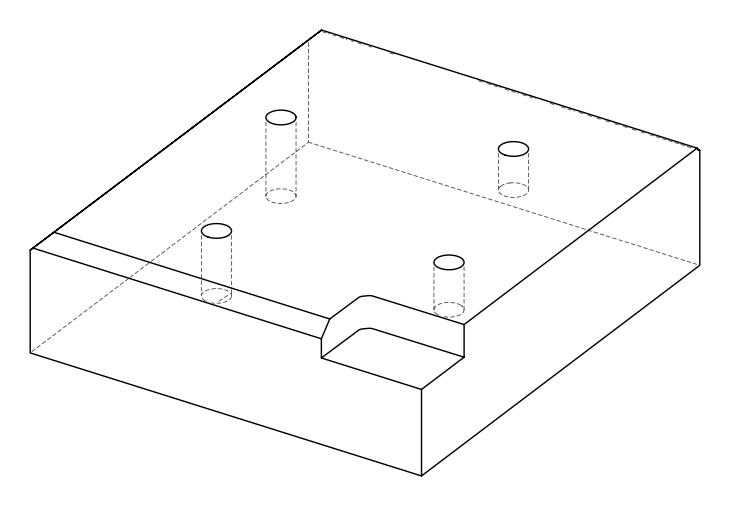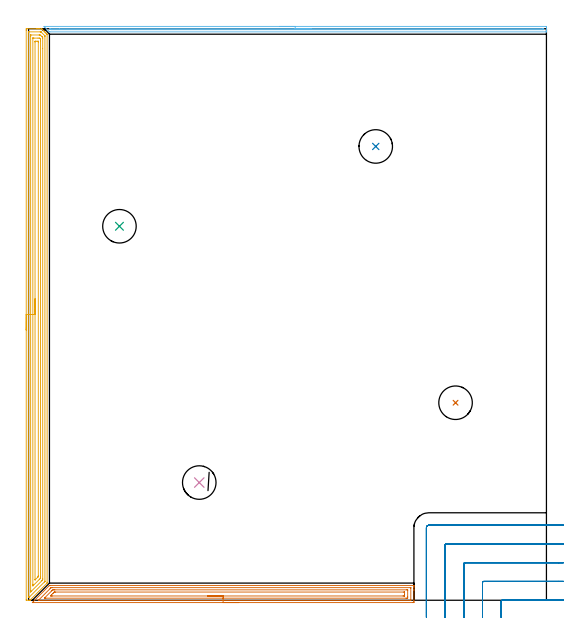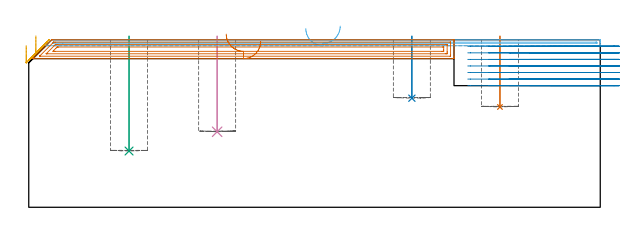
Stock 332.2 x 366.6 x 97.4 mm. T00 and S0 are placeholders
(PLAN: 8 operations, 2 tool changes, 36.5 min)
(1 INDEXABLE_INSERT_DRILL_BLIND_HOLE_FROM_SOLID | STEP1POCKET | NXT0302_014 | 0.17 min | 14087 mm3)
(2 INDEXABLE_INSERT_DRILL_BLIND_HOLE_FROM_SOLID_1 | STEP1POCKET_1 | NXT0302_014 | 0.15 min | 12237 mm3)
(3 INDEXABLE_INSERT_DRILL_BLIND_HOLE_FROM_SOLID_2 | STEP1POCKET_2 | NXT0302_014 | 0.27 min | 23373 mm3)
(4 INDEXABLE_INSERT_DRILL_BLIND_HOLE_FROM_SOLID_3 | STEP1POCKET_3 | NXT0302_014 | 0.22 min | 19309 mm3)
(5 AREA_MILL | FG_CHAMFER_SURFACE | UGT0205_001 | 14.74 min | 32907 mm3)
(6 AREA_MILL_1 | FG_CHAMFER_SURFACE_1 | UGT0205_001 | 5.28 min | 1962 mm3)
(7 AREA_MILL_2 | FG_CHAMFER_SURFACE_2 | UGT0205_001 | 7.93 min | 14746 mm3)
(8 MILL_CORNER_NOTCH_RECTANGULAR | CORNER_NOTCH_RECTANGULAR | UGT0201_008 | Follow Part, ap 4, ae 75% | 7.76 min | 126426 mm3)
(TOOL NXT0302_014 | Index. Insert Drill 21.5mm [880-D2150L25-03] | D21.5 PA176 FL65 Z2)
(TOOL UGT0205_001 | Chamfer Mill 20 x 3 x 45 deg. | D20 FL50 Z2)
(TOOL UGT0201_008 | End Mill 16 mm | D16 FL32 Z4)
(OP 1 INDEXABLE_INSERT_DRILL_BLIND_HOLE_FROM_SOLID)
G17 G21 G94 G90
T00 M6
G54
G17 G0 G90 X273.9 Y126.7 S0 M3
G43 Z107.4 H1
G94 G81 G98 Z58.3 F250. R99.4
G80
M5
M2
(OP 2 INDEXABLE_INSERT_DRILL_BLIND_HOLE_FROM_SOLID_1)
G17 G21 G94 G90
T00 M6
G54
G17 G0 G90 X222.7 Y291.1 S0 M3
G43 Z107.4 H1
G94 G81 G98 Z63.4 F250. R99.4
G80
M5
M2
(OP 3 INDEXABLE_INSERT_DRILL_BLIND_HOLE_FROM_SOLID_2)
G17 G21 G94 G90
T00 M6
G54
G17 G0 G90 X58.3 Y239.9 S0 M3
G43 Z107.4 H1
G94 G81 G98 Z32.7 F250. R99.4
G80
M5
M2
(OP 4 INDEXABLE_INSERT_DRILL_BLIND_HOLE_FROM_SOLID_3)
G17 G21 G94 G90
T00 M6
G54
G17 G0 G90 X109.5 Y75.5 S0 M3
G43 Z107.4 H1
G94 G81 G98 Z43.9 F250. R99.4
G80
M5
M2
(OP 5 AREA_MILL)
G17 G21 G94 G90
T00 M6
G54
G17 G0 G90 X-1.5 Y173.3 S1061 M3
G43 Z107.4 H0
Z94.
G94 G1 Y173.338 Z93.128 F250.
Y173.452 Z92.264
Y173.641 Z91.412
Y173.903 Z90.58
Y174.237 Z89.774
Y174.64 Z89.
Y175.108 Z88.264
Y175.64 Z87.572
Y176.229 Z86.929
Y176.872 Z86.34
Y177.564 Z85.809
Y178.3 Z85.34
Y179.074 Z84.937
Y179.88 Z84.603
Y180.712 Z84.341
Y181.563 Z84.152
Y182.428 Z84.038
Y183.3 Z84.
Y365.598
X-1.499 Y365.982 Z84.001
X-1.494 Y366.485 Z84.004
X-1.492 Y366.591 Z84.006
X-0.996 Y366.6 Z84.501
X5.2 Z90.694
X5.747 Z91.244
X6.085 Z91.581
X6.632 Z92.128
X6.97 Z92.465
X8.266 Z93.764
X8.298 Z93.796
X8.391 Y366.598 Z93.889
X8.419 Y366.578 Z93.918
X8.677 Y366.323 Z94.177
X8.801 Y366.199 Z94.301
X9.183 Y365.818 Z94.68
X9.663 Y365.337 Z95.163
X9.912 Y365.089 Z95.41
X10.069 Y364.934 Z95.564
X10.222 Y364.779 Z95.72
X10.359 Y364.643 Z95.856
X10.511 Y364.491 Z96.006
X10.661 Y364.34 Z96.159
X10.805 Y364.196 Z96.303
X10.954 Y364.048 Z96.449
X11.1 Y363.902 Z96.597
X11.252 Y363.749 Z96.75
X11.396 Y363.606 Z96.892
X11.538 Y363.463 Z97.036
X11.698 Y363.303 Z97.196
X11.839 Y363.163 Z97.335
X11.862 Y363.137 Z97.358
X11.896 Y363.095 Z97.39
X11.9 Y362.856 Z97.4
Y11.337
X11.898 Y11.005 Z97.386
X11.847 Y10.946 Z97.346
X1.069 Y0.168 Z86.566
X0.92 Y0.022 Z86.417
X0.892 Y0.002 Z86.387
X0.709 Y0. Z86.208
X-0.111 Z85.383
X-1.334 Z84.162
X-1.491 Y0.002 Z84.005
X-1.496 Y0.171 Z84.004
X-1.5 Y0.425 Z84.
Y183.3
X-0.086 Z85.414
Y364.196
X-0.084 Y364.413 Z85.416
X-0.082 Y364.521 Z85.418
X-0.079 Y364.573 Z85.421
X-0.075 Y364.59 Z85.425
X-0.026 Y364.592 Z85.474
X0.375 Y364.599 Z85.875
X7.455 Y364.6 Z92.955
X7.856 Y364.597 Z93.356
X7.912 Y364.594 Z93.412
X7.946 Y364.59 Z93.446
X7.976 Y364.563 Z93.476
X8.102 Y364.443 Z93.602
X8.354 Y364.196 Z93.854
X10.14 Y362.409 Z95.64
X10.313 Y362.232 Z95.813
X10.45 Y362.088 Z95.95
X10.479 Y362.052 Z95.979
X10.481 Y362.029 Z95.981
X10.483 Y361.975 Z95.983
X10.486 Y361.542 Z95.986
Y12.231
X10.484 Y12.122 Z95.984
X10.481 Y12.069 Z95.981
X10.479 Y12.046 Z95.979
X10.464 Y12.025 Z95.964
X10.325 Y11.88 Z95.825
X10.15 Y11.701 Z95.65
X0.774 Y2.325 Z86.274
X0.527 Y2.089 Z86.027
X0.435 Y2.01 Z85.935
X0.285 Y2.004 Z85.785
X0.043 Y2.006 Z85.543
X-0.07 Y2.01 Z85.43
X-0.079 Y2.016 Z85.421
X-0.082 Y2.035 Z85.418
X-0.084 Y2.083 Z85.416
X-0.085 Y2.182 Z85.415
X-0.086 Y2.378 Z85.414
Y183.3
X1.329 Z86.829
Y361.85
X1.331 Y362.409 Z86.831
X1.334 Y362.575 Z86.834
X1.335 Y362.588 Z86.835
X1.358 Y362.592 Z86.858
X1.407 Y362.597 Z86.907
X1.471 Y362.6 Z86.971
X6.782 Z92.282
X6.97 Y362.597 Z92.47
X7.159 Y362.593 Z92.659
X7.508 Y362.581 Z93.008
X7.689 Y362.409 Z93.189
X7.856 Y362.244 Z93.356
X8.585 Y361.516 Z94.085
X8.741 Y361.36 Z94.241
X8.923 Y361.175 Z94.423
X9.013 Y361.08 Z94.513
X9.055 Y361.034 Z94.555
X9.064 Y360.955 Z94.564
X9.068 Y360.623 Z94.568
X9.071 Y360.29 Z94.571
X9.072 Y354.008 Z94.572
X9.071 Y14.017 Z94.571
X9.07 Y13.685 Z94.57
X9.066 Y13.124 Z94.566
X9.065 Y13.086 Z94.565
X9.043 Y13.054 Z94.543
X8.994 Y12.999 Z94.494
X8.931 Y12.932 Z94.431
X8.741 Y12.74 Z94.241
X8.487 Y12.486 Z93.987
X1.818 Y5.818 Z87.318
X1.659 Y5.662 Z87.159
X1.367 Y5.379 Z86.867
X1.334 Y5.358 Z86.834
X1.332 Y5.384 Z86.832
X1.33 Y5.416 Z86.83
X1.329 Y5.977 Z86.829
Y6.311
Y183.3
X2.743 Z88.243
Y360.422
X2.744 Y360.522 Z88.244
X2.747 Y360.581 Z88.247
X2.75 Y360.59 Z88.25
X2.757 Y360.594 Z88.257
X2.783 Y360.597 Z88.283
X2.998 Y360.599 Z88.498
X3.43 Y360.6 Z88.93
X6.085 Z91.585
X6.97 Y360.596 Z92.47
X7. Y360.593 Z92.5
X7.358 Y360.281 Z92.858
X7.65 Y359.937 Z93.15
X7.657 Y358.836 Z93.157
Y14.91
X7.652 Y14.222 Z93.152
X7.65 Y14.122 Z93.15
X7.558 Y14.017 Z93.058
X7.267 Y13.718 Z92.767
X6.97 Y13.419 Z92.47
X6.824 Y13.272 Z92.324
X3.101 Y9.551 Z88.601
X2.907 Y9.361 Z88.407
X2.816 Y9.277 Z88.316
X2.749 Y9.219 Z88.249
X2.746 Y9.347 Z88.246
X2.744 Y9.551 Z88.244
X2.743 Y9.975 Z88.243
Y10.244
Y183.3
X4.157 Z89.657
Y358.102
X4.159 Y358.262 Z89.659
X4.164 Y358.576 Z89.664
X4.176 Y358.591 Z89.676
X4.193 Y358.595 Z89.693
X4.233 Y358.598 Z89.733
X5.434 Y358.6 Z90.934
X6.085 Y358.597 Z91.585
X6.178 Y358.594 Z91.678
X6.229 Y358.591 Z91.729
X6.236 Y358.42 Z91.736
X6.241 Y358.102 Z91.741
X6.243 Y357.943 Z91.743
Y15.645
X6.241 Y15.485 Z91.741
X6.236 Y15.17 Z91.736
X6.209 Y15.119 Z91.709
X6.173 Y15.078 Z91.673
X6.085 Y14.984 Z91.585
X6.049 Y14.947 Z91.549
X4.315 Y13.213 Z89.815
X4.27 Y13.169 Z89.77
X4.224 Y13.124 Z89.724
X4.193 Y13.103 Z89.693
X4.163 Y13.089 Z89.663
X4.16 Y13.124 Z89.66
X4.158 Y13.164 Z89.658
X4.157 Y13.283 Z89.657
Y183.3
Y184.172 Z89.695
Y185.036 Z89.809
Y185.888 Z89.998
Y186.72 Z90.26
Y187.526 Z90.594
Y188.3 Z90.997
Y189.036 Z91.465
Y189.728 Z91.996
Y190.371 Z92.586
Y190.96 Z93.229
Y191.491 Z93.921
Y191.96 Z94.657
Y192.363 Z95.431
Y192.697 Z96.237
Y192.959 Z97.069
Y193.148 Z97.92
Y193.262 Z98.785
Y193.3 Z99.657
G0 Z107.4
M5
M2
(OP 6 AREA_MILL_1)
G17 G21 G94 G90
T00 M6
G54
G17 G0 G90 X161.05 Y368.1 S1061 M3
G43 Z107.4 H0
Z103.9
G94 G1 X161.088 Z103.028 F250.
X161.202 Z102.164
X161.391 Z101.312
X161.653 Z100.48
X161.987 Z99.674
X162.39 Z98.9
X162.858 Z98.164
X163.39 Z97.472
X163.979 Z96.829
X164.622 Z96.24
X165.314 Z95.708
X166.05 Z95.24
X166.824 Z94.837
X167.63 Z94.503
X168.462 Z94.241
X169.314 Z94.052
X170.178 Z93.938
X171.05 Z93.9
X331.569 Y368.099 Z93.901
X332.002 Y368.096
X332.19 Y368.091 Z93.904
X332.2 Y367.67 Z94.325
Y366.271 Z95.725
Y365.91 Z96.085
Y364.945 Z97.054
X332.19 Y364.603 Z97.388
X332.037 Y364.6 Z97.399
X332.016 Z97.4
X13.66
X13.394 Y364.604 Z97.39
X13.305 Y364.693 Z97.303
X13.214 Y364.786 Z97.213
X10.284 Y367.716 Z94.283
X10.084 Y367.919 Z94.081
X9.919 Y368.093 Z93.906
X10.084 Y368.1 Z93.9
X171.05
Y366.686 Z95.314
X329.887 Y366.685 Z95.315
X330.153 Y366.681 Z95.319
X330.18 Y366.679 Z95.321
X330.19 Y366.666 Z95.334
X330.197 Y366.631 Z95.369
X330.199 Y366.596 Z95.404
X330.2 Y366.378 Z95.622
X330.198 Y366.144 Z95.856
X330.195 Y366.075 Z95.925
X330.191 Y366.026 Z95.974
X330.121 Y366.021 Z95.979
X329.781 Y366.015 Z95.985
X329.675 Y366.014 Z95.986
X14.848 Y366.015 Z95.985
X14.479 Y366.021 Z95.979
X14.43 Y366.031 Z95.969
X14.326 Y366.129 Z95.871
X14.21 Y366.241 Z95.759
X14.108 Y366.342 Z95.658
X13.86 Y366.591 Z95.409
X13.819 Y366.636 Z95.364
X13.785 Y366.676 Z95.324
X13.83 Y366.679 Z95.321
X14.108 Y366.685 Z95.315
X19.776 Y366.686 Z95.314
X171.05
X171.922 Z95.352
X172.786 Z95.466
X173.638 Z95.655
X174.47 Z95.917
X175.276 Z96.251
X176.05 Z96.654
X176.786 Z97.123
X177.478 Z97.654
X178.121 Z98.243
X178.71 Z98.886
X179.242 Z99.578
X179.71 Z100.314
X180.113 Z101.088
X180.447 Z101.894
X180.709 Z102.726
X180.898 Z103.578
X181.012 Z104.443
X181.05 Z105.314
G0 Z107.4
M5
M2
(OP 7 AREA_MILL_2)
G17 G21 G94 G90
T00 M6
G54
G17 G0 G90 X134.8 Y-1.5 S1061 M3
G43 Z107.4 H0
Z96.4
G94 G1 X134.762 Z95.528 F250.
X134.648 Z94.664
X134.459 Z93.812
X134.197 Z92.98
X133.863 Z92.174
X133.46 Z91.4
X132.991 Z90.664
X132.46 Z89.972
X131.871 Z89.329
X131.228 Z88.74
X130.536 Z88.208
X129.8 Z87.74
X129.026 Z87.337
X128.22 Z87.003
X127.388 Z86.741
X126.536 Z86.552
X125.671 Z86.438
X124.8 Z86.4
X2.506
X2.408 Y-1.497 Z86.401
Y-1.491 Z86.407
X2.995 Y-0.905 Z86.995
X13.149 Y9.25 Z97.149
X13.397 Y9.499 Z97.395
X13.399
X13.71 Y9.5 Z97.4
X247.043
X247.19 Y9.497 Z97.388
X247.192 Y9.45 Z97.341
X247.2 Y9.081 Z96.98
Y8.64 Z96.54
Y8.013 Z95.908
Y6.807 Z94.704
Y6.229 Z94.123
Y-0.302 Z87.595
X247.197 Y-0.905 Z86.993
X247.193 Y-1.492 Z86.406
X247.186 Y-1.494 Z86.404
X246.597 Y-1.5 Z86.4
X124.8
Y-0.086 Z87.814
X6.572 Y-0.085 Z87.815
X6.499 Y-0.084 Z87.816
X6.354 Y-0.08 Z87.82
X6.283 Y-0.077 Z87.823
X6.302 Y-0.054 Z87.846
X6.34 Y-0.013 Z87.887
X6.455 Y0.105 Z88.005
X6.572 Y0.223 Z88.123
X13.71 Y7.361 Z95.261
X14.037 Y7.686 Z95.586
X14.37 Y8.013 Z95.913
X14.417 Y8.056 Z95.956
X14.46 Y8.079 Z95.979
X14.533 Y8.083 Z95.983
X14.603 Y8.084 Z95.984
X15.422 Y8.086 Z95.986
X244.885 Y8.085 Z95.985
X245.031 Y8.084 Z95.984
X245.128 Y8.081 Z95.981
X245.191 Y8.078 Z95.978
X245.193 Y8.067 Z95.967
X245.196 Y8.013 Z95.913
X245.2 Y7.626 Z95.526
Y0.492 Z88.392
X245.196 Y-0.013 Z87.887
X245.193 Y-0.061 Z87.839
X245.191 Y-0.078 Z87.822
X244.885 Y-0.086 Z87.814
X124.8
Y1.328 Z89.228
X11.034 Y1.329 Z89.229
X10.583
X10.156 Y1.333 Z89.233
X10.141 Y1.335 Z89.235
Y1.337 Z89.237
Y1.341 Z89.241
X14.816 Y6.016 Z93.916
X15.032 Y6.229 Z94.129
X15.268 Y6.457 Z94.357
X15.495 Y6.664 Z94.564
X15.948 Y6.669 Z94.569
X16.387 Y6.671 Z94.571
X16.837
X242.586
X243.028 Y6.668 Z94.568
X243.173 Y6.665 Z94.565
X243.19 Y6.663 Z94.563
X243.194 Y6.608 Z94.508
X243.198 Y6.516 Z94.416
X243.199 Y6.401 Z94.301
X243.2 Y6.229 Z94.129
Y2.49 Z90.39
X243.199 Y1.771 Z89.671
X243.198 Y1.6 Z89.5
X243.19 Y1.427 Z89.327
X243.184 Y1.335 Z89.235
X243.138 Y1.333 Z89.233
X243.028 Y1.331 Z89.231
X242.577 Y1.329 Z89.229
X242.135 Y1.328 Z89.228
X124.8
Y2.743 Z90.643
X15.309
X14.603 Y2.744 Z90.644
X14.52 Y2.745 Z90.645
X14.021 Y2.761 Z90.661
X14.603 Y3.354 Z91.254
X15.694 Y4.446 Z92.346
X16.041 Y4.792 Z92.692
X16.387 Y5.135 Z93.035
X16.492 Y5.232 Z93.132
X16.522 Y5.25 Z93.15
X16.57 Y5.253 Z93.153
X16.671 Y5.255 Z93.155
X16.874 Y5.257 Z93.157
X17.28
X240.431
X241.168 Y5.252 Z93.152
X241.184 Y5.251 Z93.151
X241.19 Y5.239 Z93.139
X241.195 Y5.19 Z93.09
X241.198 Y5.09 Z92.99
X241.2 Y3.597 Z91.497
X241.199 Y3.13 Z91.03
X241.198 Y2.918 Z90.818
X241.194 Y2.812 Z90.712
X241.19 Y2.761 Z90.661
X241.182 Y2.749 Z90.649
X241.158 Y2.747 Z90.647
X240.351 Y2.743 Z90.643
X240.27
X124.8
X123.928 Z90.681
X123.063 Z90.795
X122.212 Z90.983
X121.38 Z91.246
X120.574 Z91.58
X119.8 Z91.982
X119.064 Z92.451
X118.372 Z92.982
X117.729 Z93.572
X117.139 Z94.215
X116.608 Z94.907
X116.14 Z95.643
X115.737 Z96.417
X115.403 Z97.222
X115.141 Z98.054
X114.952 Z98.906
X114.838 Z99.771
X114.8 Z100.643
G0 Z107.4
M5
M2
(OP 8 MILL_CORNER_NOTCH_RECTANGULAR)
G17 G21 G94 G90
T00 M6
G54
G17 G0 G90 X343.2 Y0.1 S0 M3
G43 Z107.4 H0
Z93.586
G94 G1 X340.2 F250.
X303.995 F500.
G3 X303.2 Y-0.695 R0.8
G1 Y-8.
X303.199 Y-11. F250.
G0 Z107.4
X343.2 Y12.1
Z93.586
G1 X340.2
X291.995 F500.
G3 X291.2 Y11.305 R0.8
G1 Y-0.695
Y-8.
X291.198 Y-11. F250.
G0 Z107.4
X343.2 Y24.1
Z93.586
G1 X340.2
X279.996 F500.
G3 X279.2 Y23.304 R0.8
G1 Y11.305
Y-8.
X279.198 Y-11. F250.
G0 Z107.4
X343.2 Y36.1
Z93.586
G1 X340.2
X267.996 F500.
G3 X267.2 Y35.304 R0.8
G1 Y23.304
Y-8.
X267.195 Y-11. F250.
G0 Z107.4
X343.2 Y48.1
Z93.586
G1 X340.2
X256.8 F500.
G3 X255.2 Y46.5 R1.6
G1 Y-7.981
Y-10.981 F250.
G0 Z107.4
X343.2 Y0.1
Z89.771
G1 X340.2
X303.995 F500.
G3 X303.2 Y-0.695 R0.8
G1 Y-8.
Y-11. F250.
G0 Z107.4
X343.2 Y12.1
Z89.771
G1 X340.2
X291.995 F500.
G3 X291.2 Y11.305 R0.8
G1 Y-8.
Y-11. F250.
G0 Z107.4
X343.2 Y24.1
Z89.771
G1 X340.2
X279.996 F500.
G3 X279.2 Y23.304 R0.8
G1 Y-8.
Y-11. F250.
G0 Z107.4
X343.2 Y36.1
Z89.771
G1 X340.2
X267.996 F500.
G3 X267.2 Y35.304 R0.8
G1 Y-8.
Y-11. F250.
G0 Z107.4
X343.2 Y48.1
Z89.771
G1 X340.2
X256.8 F500.
G3 X255.2 Y46.5 R1.6
G1 Y-8.
Y-11. F250.
G0 Z107.4
X343.2 Y0.1
Z85.957
G1 X340.2
X303.995 F500.
G3 X303.2 Y-0.695 R0.8
G1 Y-8.
Y-11. F250.
G0 Z107.4
X343.2 Y12.1
Z85.957
G1 X340.2
X291.995 F500.
G3 X291.2 Y11.305 R0.8
G1 Y-8.
Y-11. F250.
G0 Z107.4
X343.2 Y24.1
Z85.957
G1 X340.2
X279.996 F500.
G3 X279.2 Y23.304 R0.8
G1 Y-8.
Y-11. F250.
G0 Z107.4
X343.2 Y36.1
Z85.957
G1 X340.2
X267.996 F500.
G3 X267.2 Y35.304 R0.8
G1 Y-8.
Y-11. F250.
G0 Z107.4
X343.2 Y48.1
Z85.957
G1 X340.2
X256.8 F500.
G3 X255.2 Y46.5 R1.6
G1 Y-8.
Y-11. F250.
G0 Z107.4
X343.2 Y0.1
Z82.143
G1 X340.2
X303.995 F500.
G3 X303.2 Y-0.695 R0.8
G1 Y-8.
Y-11. F250.
G0 Z107.4
X343.2 Y12.1
Z82.143
G1 X340.2
X291.995 F500.
G3 X291.2 Y11.305 R0.8
G1 Y-8.
Y-11. F250.
G0 Z107.4
X343.2 Y24.1
Z82.143
G1 X340.2
X279.996 F500.
G3 X279.2 Y23.304 R0.8
G1 Y-8.
Y-11. F250.
G0 Z107.4
X343.2 Y36.1
Z82.143
G1 X340.2
X267.996 F500.
G3 X267.2 Y35.304 R0.8
G1 Y-8.
Y-11. F250.
G0 Z107.4
X343.2 Y48.1
Z82.143
G1 X340.2
X256.8 F500.
G3 X255.2 Y46.5 R1.6
G1 Y-8.
Y-11. F250.
G0 Z107.4
X343.2 Y0.1
Z78.329
G1 X340.2
X303.995 F500.
G3 X303.2 Y-0.695 R0.8
G1 Y-8.
Y-11. F250.
G0 Z107.4
X343.2 Y12.1
Z78.329
G1 X340.2
X291.995 F500.
G3 X291.2 Y11.305 R0.8
G1 Y-8.
Y-11. F250.
G0 Z107.4
X343.2 Y24.1
Z78.329
G1 X340.2
X279.996 F500.
G3 X279.2 Y23.304 R0.8
G1 Y-8.
Y-11. F250.
G0 Z107.4
X343.2 Y36.1
Z78.329
G1 X340.2
X267.996 F500.
G3 X267.2 Y35.304 R0.8
G1 Y-8.
Y-11. F250.
G0 Z107.4
X343.2 Y48.1
Z78.329
G1 X340.2
X256.8 F500.
G3 X255.2 Y46.5 R1.6
G1 Y-8.
Y-11. F250.
G0 Z107.4
X343.2 Y0.1
Z74.514
G1 X340.2
X303.995 F500.
G3 X303.2 Y-0.695 R0.8
G1 Y-8.
Y-11. F250.
G0 Z107.4
X343.2 Y12.1
Z74.514
G1 X340.2
X291.995 F500.
G3 X291.2 Y11.305 R0.8
G1 Y-8.
Y-11. F250.
G0 Z107.4
X343.2 Y24.1
Z74.514
G1 X340.2
X279.996 F500.
G3 X279.2 Y23.304 R0.8
G1 Y-8.
Y-11. F250.
G0 Z107.4
X343.2 Y36.1
Z74.514
G1 X340.2
X267.996 F500.
G3 X267.2 Y35.304 R0.8
G1 Y-8.
Y-11. F250.
G0 Z107.4
X343.2 Y48.1
Z74.514
G1 X340.2
X256.8 F500.
G3 X255.2 Y46.5 R1.6
G1 Y-8.
Y-11. F250.
G0 Z107.4
X343.2 Y0.1
Z70.7
G1 X340.2
X303.995 F500.
G3 X303.2 Y-0.695 R0.8
G1 Y-8.
Y-11. F250.
G0 Z107.4
X343.2 Y12.1
Z70.7
G1 X340.2
X291.995 F500.
G3 X291.2 Y11.305 R0.8
G1 Y-8.
Y-11. F250.
G0 Z107.4
X343.2 Y24.1
Z70.7
G1 X340.2
X279.996 F500.
G3 X279.2 Y23.304 R0.8
G1 Y-8.
Y-11. F250.
G0 Z107.4
X343.2 Y36.1
Z70.7
G1 X340.2
X267.996 F500.
G3 X267.2 Y35.304 R0.8
G1 Y-8.
Y-11. F250.
G0 Z107.4
X343.2 Y48.1
Z70.7
G1 X340.2
X256.8 F500.
G3 X255.2 Y46.5 R1.6
G1 Y-8.
Y-11. F250.
G0 Z107.4
M5
M2
